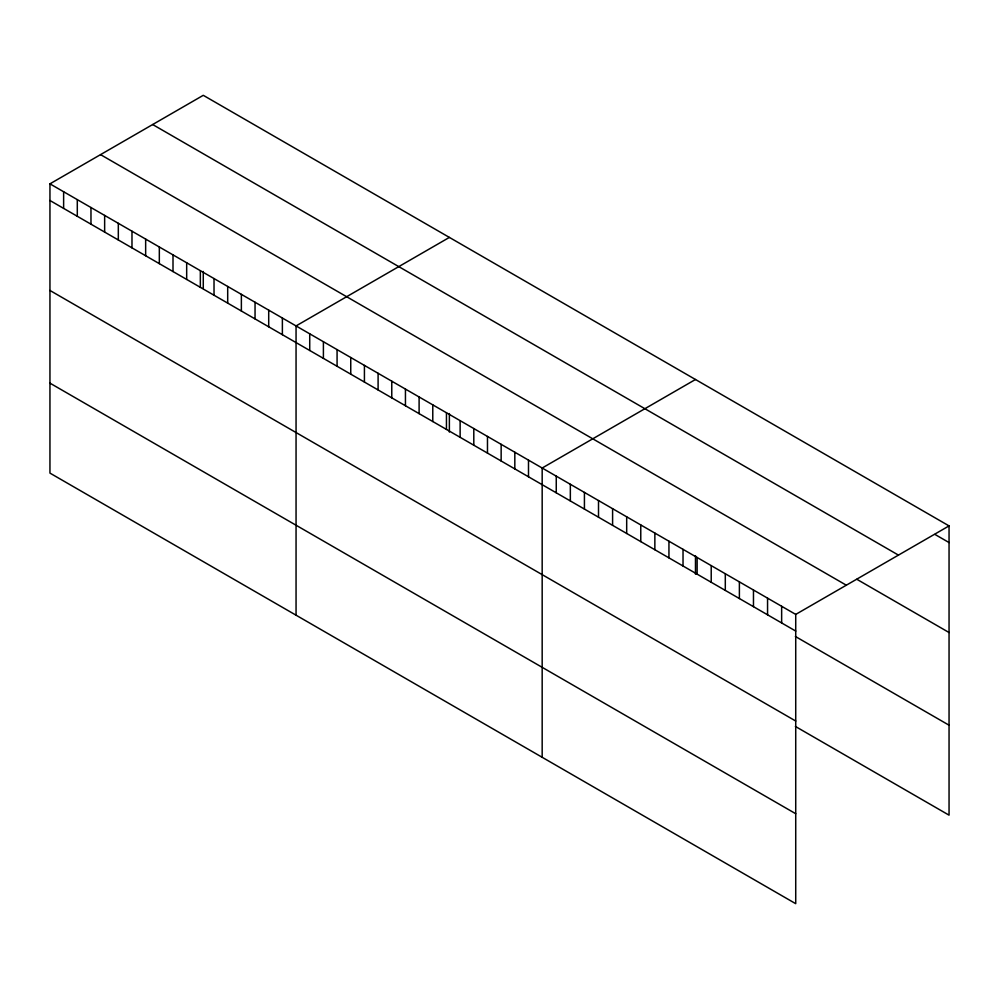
<?xml version="1.0" encoding="UTF-8"?>
<svg xmlns="http://www.w3.org/2000/svg" width="999" height="999" viewBox="0 0 999 999"><rect width="100%" height="100%" fill="white"/><g stroke="black" fill="none" stroke-linecap="round" stroke-linejoin="round"><path stroke-width="1.5" d="M49.95 183.841L795.728 614.41L795.728 903.683L49.95 473.101L49.95 183.841L203.272 95.317L949.05 525.899L949.05 815.159L795.379 726.435M449.375 237.412L296.054 325.924L296.054 615.197M695.479 379.495L542.17 468.019L542.17 757.279M795.728 614.41L949.05 525.899M934.964 534.428L949.05 542.557M152.672 124.538L898.451 555.107M856.842 579.283L949.05 632.517M100.549 154.633L846.328 585.202M49.95 200.499L795.728 631.068M795.379 636.475L949.05 725.199M49.95 290.459L795.728 721.028M49.95 383.141L795.728 813.723M781.643 606.281L781.643 622.939M767.557 598.151L767.557 614.81M753.471 590.009L753.471 606.668M739.385 581.88L739.385 598.538M725.299 573.751L725.299 590.409M711.213 565.609L711.213 582.28M697.127 557.479L697.127 574.138M695.479 555.631L695.479 574.175M683.029 549.35L683.029 566.008M668.943 541.221L668.943 557.879M654.857 533.079L654.857 549.737M640.771 524.95L640.771 541.608M626.685 516.82L626.685 533.478M612.599 508.678L612.599 525.349M598.513 500.549L598.513 517.207M584.427 492.42L584.427 509.078M570.342 484.29L570.342 500.949M556.256 476.148L556.256 492.807M528.496 460.127L528.496 476.785M514.822 452.235L514.822 468.893M501.148 444.343L501.148 461.001M487.475 436.438L487.475 453.109M473.801 428.546L473.801 445.204M460.127 420.654L460.127 437.312M449.375 413.549L449.375 432.08M446.453 412.762L446.453 429.42M432.779 404.87L432.779 421.528M419.105 396.978L419.105 413.636M405.444 389.086L405.444 405.744M391.77 381.181L391.77 397.852M378.097 373.289L378.097 389.947M364.423 365.397L364.423 382.055M350.749 357.505L350.749 374.163M337.075 349.613L337.075 366.271M323.401 341.72L323.401 358.379M309.727 333.828L309.727 350.487M282.38 318.032L282.38 334.69M268.706 310.14L268.706 326.798M255.045 302.247L255.045 318.906M241.371 294.355L241.371 311.014M227.697 286.463L227.697 303.122M214.023 278.571L214.023 295.229M203.272 271.453L203.272 288.449M200.349 270.667L200.349 287.337M186.676 262.774L186.676 279.433M173.002 254.882L173.002 271.541M159.328 246.99L159.328 263.649M145.654 239.098L145.654 255.756M131.98 231.206L131.98 247.864M118.319 223.314L118.319 239.972M104.645 215.422L104.645 232.08M90.971 207.517L90.971 224.188M77.298 199.625L77.298 216.284M63.624 191.733L63.624 208.391"/></g></svg>
